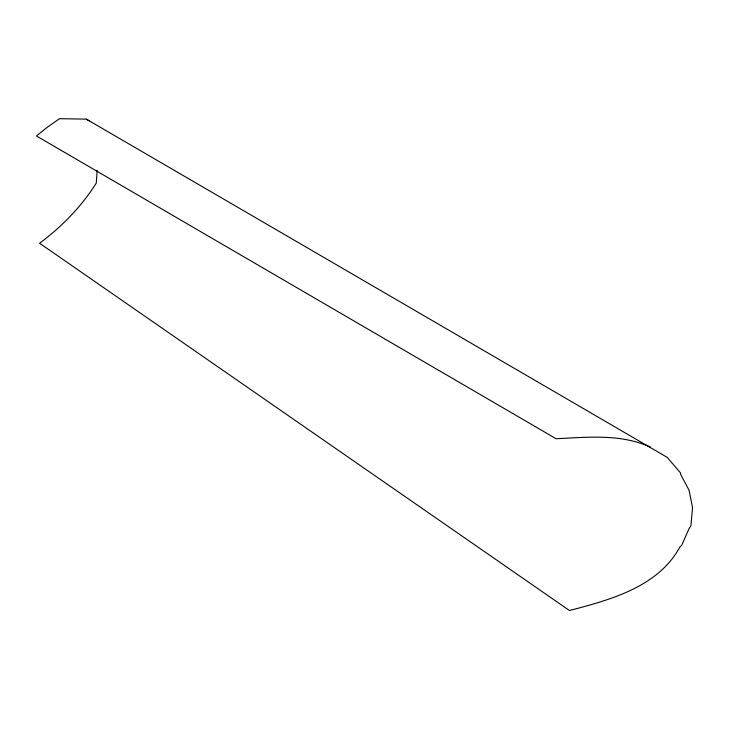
<?xml version="1.0" encoding="UTF-8"?>
<svg xmlns="http://www.w3.org/2000/svg" width="729" height="729" viewBox="0 0 729 729"><rect width="100%" height="100%" fill="white"/><g stroke="black" fill="none" stroke-linecap="round" stroke-linejoin="round"><path stroke-width="1.09" d="M97.167 170.404L96.274 183.07C81.466 206.589 61.938 226.655 39.576 243.222L569.458 610.519C610.629 599.73 658.241 587.027 680.102 546.668L681.56 545.584L689.197 528.352L690.901 525.846L692.55 507.721L689.078 490.271L680.667 474.415L680.54 472.957L667.199 457.347L86.314 119.128L59.496 118.69L47.175 127.338L36.45 135.968L556.09 438.74C587.638 437.227 620.771 433.637 650.468 447.096M86.314 119.128L89.102 120.832"/></g></svg>
